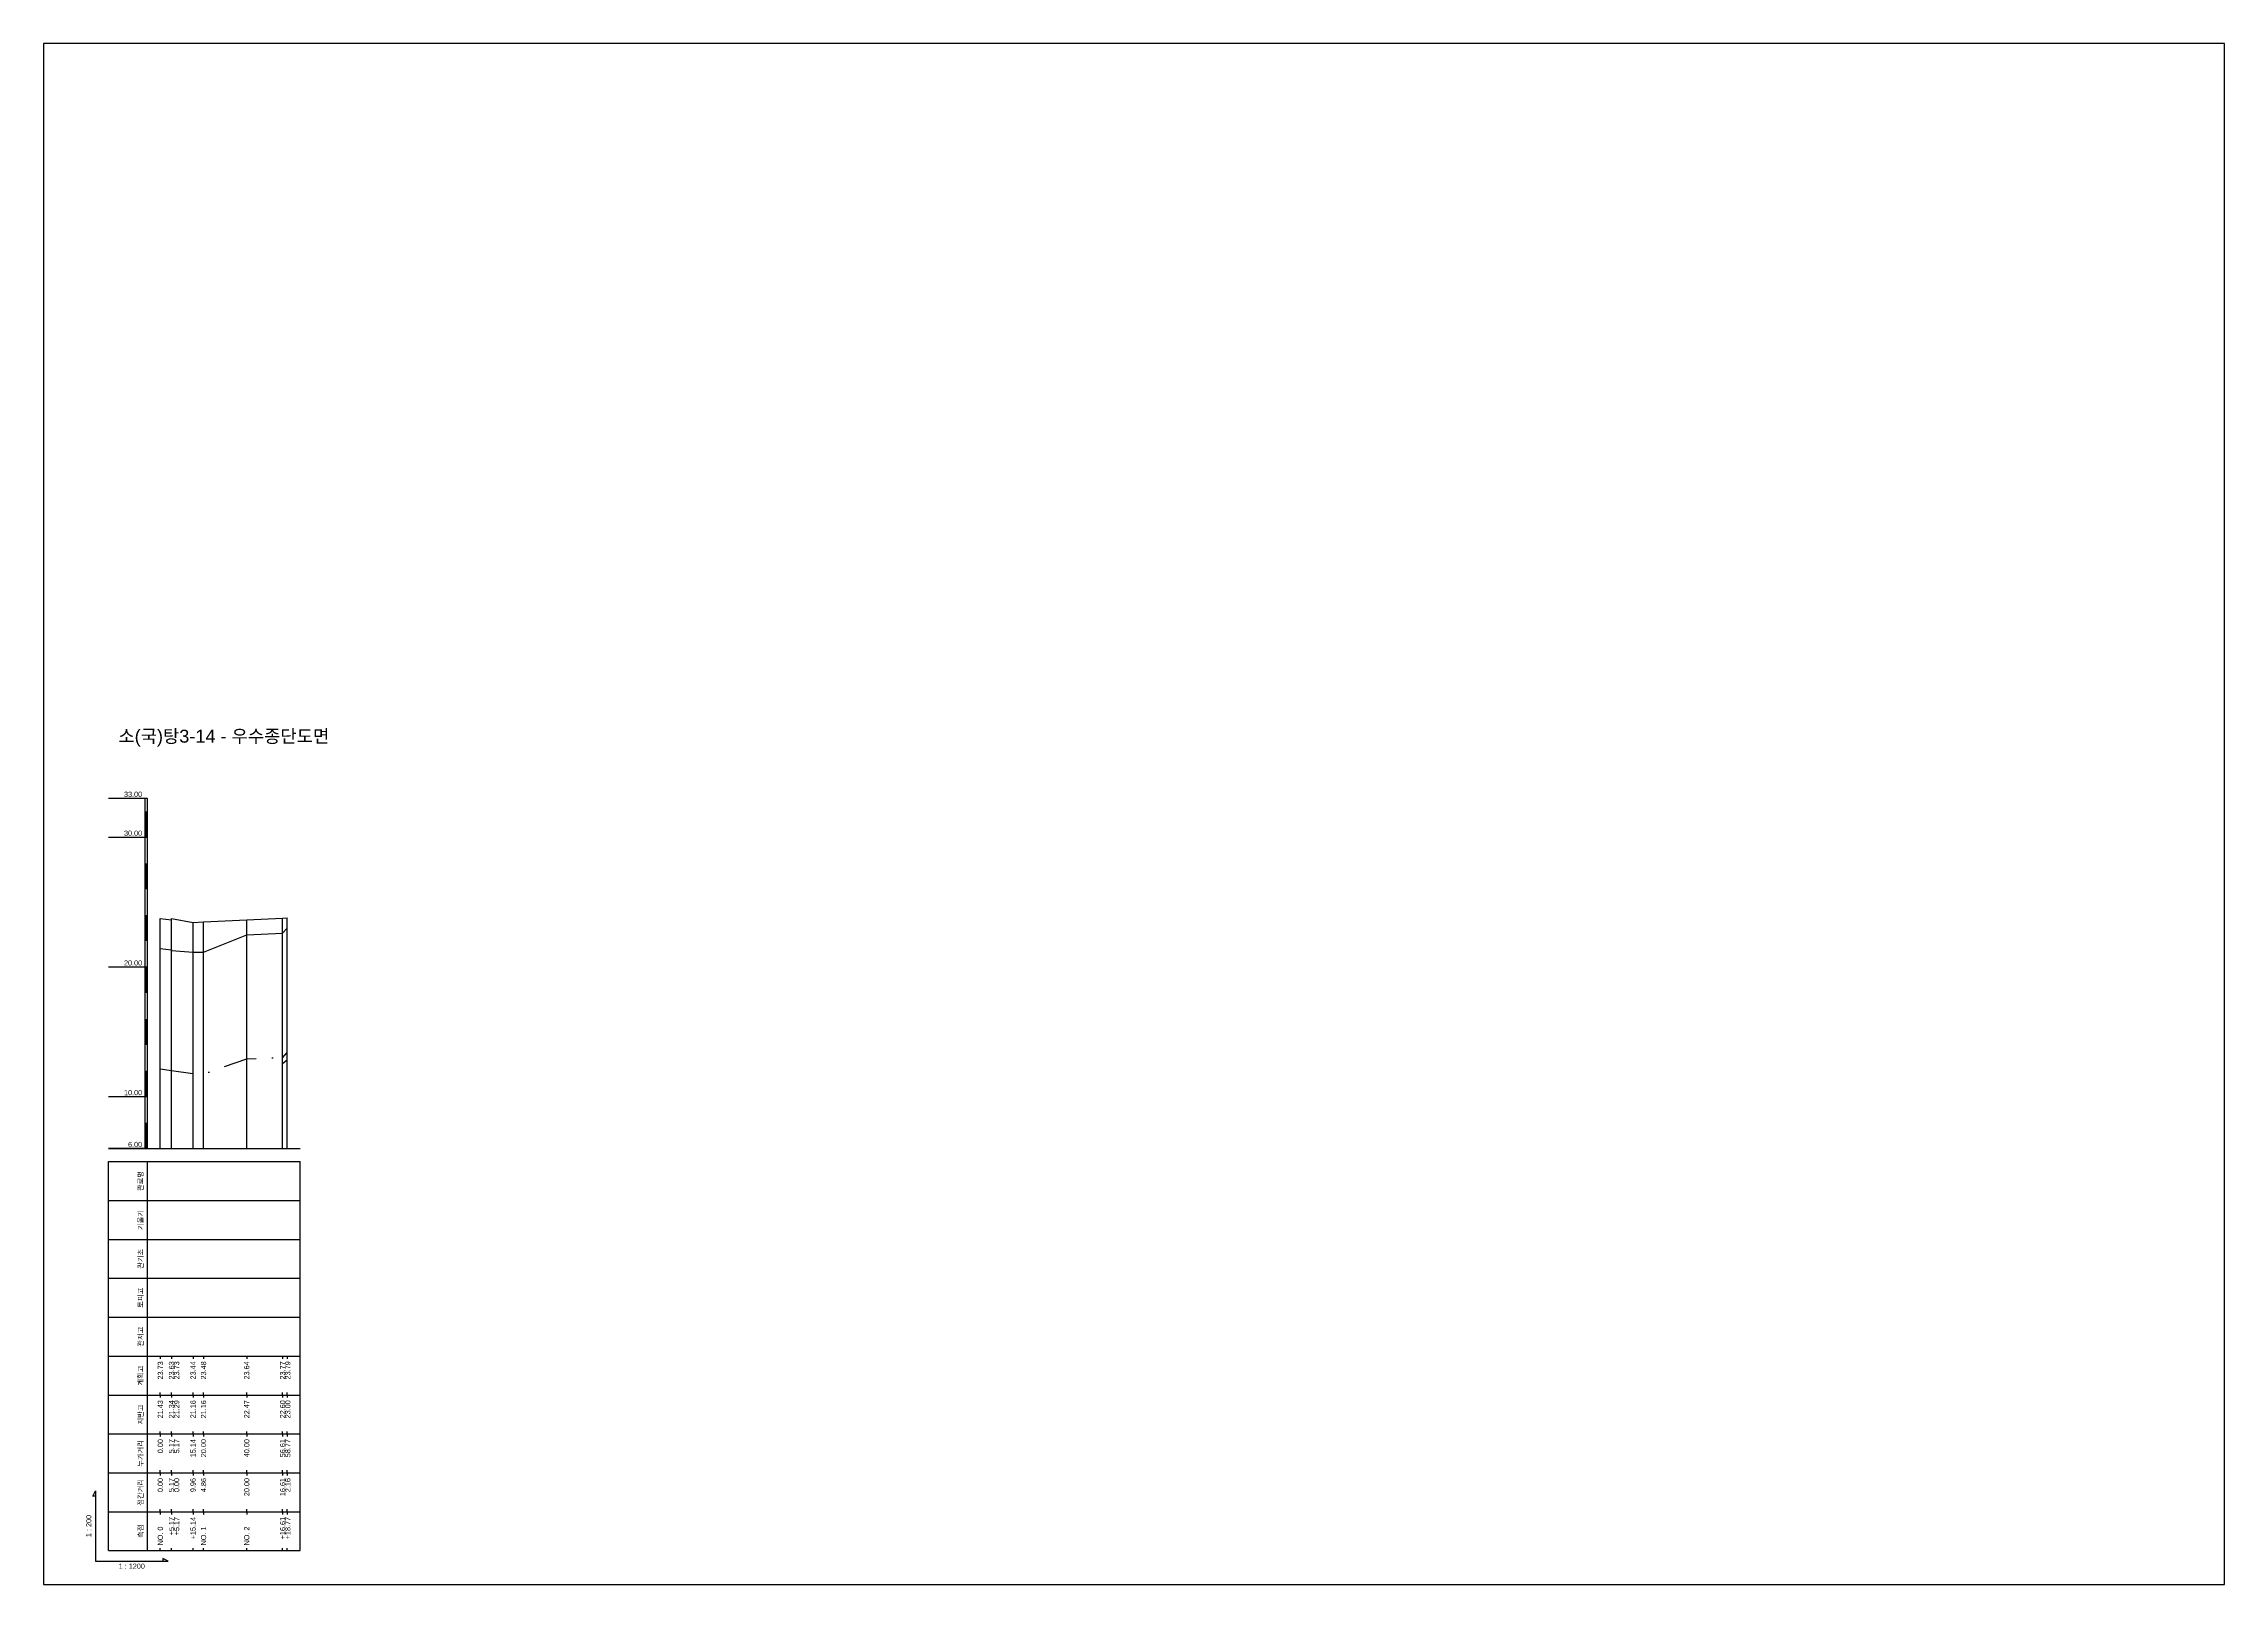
# Model space of a CAD drawing. Header units: millimetres. Extents: x -105495 to 3444, y -108190 to 2013.
# Drawn here: x 20 to 861, y -54096 to -53502 of the extents above; entities that cross this region are included whole.
import ezdxf
from ezdxf.enums import TextEntityAlignment as Align

# ---------------------------------------------------------------- set-up
doc = ezdxf.new("R2010")
doc.units = ezdxf.units.MM
for name, pattern in [('BORDER', [44.45, 12.7, -6.35, 12.7, -6.35, 0, -6.35]), ('DASHDOT', [25.4, 12.7, -6.35, 0, -6.35]), ('DIVIDE', [31.75, 12.7, -6.35, 0, -6.35, 0, -6.35])]:
    doc.linetypes.add(name, pattern=pattern)
for name, color, linetype in [('KZ_종단_계획선', 1, 'Continuous'), ('KZ_종단_노선명', 7, 'Continuous'), ('KZ_종단_도각', 7, 'Continuous'), ('KZ_종단_수직선', 7, 'Continuous'), ('KZ_종단_암선1', 56, 'DASHDOT'), ('KZ_종단_암선2', 4, 'DIVIDE'), ('KZ_종단_암선3', 6, 'BORDER'), ('KZ_종단_지반선', 3, 'Continuous'), ('KZ_종단_테이블문자', 7, 'Continuous'), ('KZ_종단_테이블선', 7, 'Continuous'), ('KZ_종단_폴대', 7, 'Continuous')]:
    doc.layers.add(name, color=color, linetype=linetype)
doc.styles.get("Standard").update_dxf_attribs({"font": 'arial.ttf'})

msp = doc.modelspace()

# ---------------------------------------------------------------- linework, layer by layer
at = {"layer": 'KZ_종단_계획선'}
msp.add_lwpolyline([(65, -53839.35), (69.31, -53839.85), (69.31, -53839.34), (77.61, -53840.8), (81.67, -53840.61), (98.33, -53839.81), (112.17, -53839.15), (113.97, -53839.06)], dxfattribs=at)
at = {"layer": 'KZ_종단_도각'}
msp.add_lwpolyline([(20, -54096), (861, -54096), (861, -53502), (20, -53502)], close=True, dxfattribs=at)
at = {"layer": 'KZ_종단_수직선'}
for p, q in [((65, -53928), (65, -53839.35)), ((69.31, -53928), (69.31, -53839.34)), ((69.31, -53928), (69.31, -53839.85)), ((77.62, -53928), (77.62, -53840.8)), ((81.67, -53928), (81.67, -53840.61)), ((98.33, -53928), (98.33, -53839.81)), ((112.17, -53928), (112.17, -53839.15)), ((113.97, -53928), (113.97, -53839.06))]:
    msp.add_line(p, q, dxfattribs=at)
at = {"layer": 'KZ_종단_암선1', "flags": 128}
msp.add_lwpolyline([(65, -53897.2), (69.31, -53897.84), (69.31, -53897.92), (77.62, -53899.08), (81.67, -53899.25), (98.33, -53893.38), (112.17, -53892.79), (113.97, -53890.76)], dxfattribs=at)
at = {"layer": 'KZ_종단_암선2', "flags": 128}
msp.add_lwpolyline([(112.17, -53892.96), (113.97, -53890.97)], dxfattribs=at)
at = {"layer": 'KZ_종단_암선3', "flags": 128}
msp.add_lwpolyline([(112.17, -53895.21), (113.97, -53893.77)], dxfattribs=at)
at = {"layer": 'KZ_종단_지반선', "flags": 128}
msp.add_lwpolyline([(65, -53850.85), (69.31, -53851.32), (69.31, -53851.57), (77.62, -53852.21), (81.67, -53852.21), (98.33, -53845.63), (112.17, -53844.98), (113.97, -53843)], dxfattribs=at)
at = {"layer": 'KZ_종단_테이블선'}
for p, q in [((45, -53928), (118.97, -53928)), ((45, -53948), (45, -53933)), ((45, -53933), (118.97, -53933)), ((60, -53948), (60, -53933)), ((118.97, -53948), (118.97, -53933)), ((45, -53963), (45, -53948)), ((45, -53948), (118.97, -53948)), ((60, -53963), (60, -53948)), ((118.97, -53963), (118.97, -53948)), ((45, -53978), (45, -53963)), ((45, -53963), (118.97, -53963)), ((60, -53978), (60, -53963)), ((118.97, -53978), (118.97, -53963)), ((45, -53993), (45, -53978)), ((45, -53978), (118.97, -53978)), ((60, -53993), (60, -53978)), ((118.97, -53993), (118.97, -53978)), ((45, -54008), (45, -53993)), ((45, -53993), (118.97, -53993)), ((60, -54008), (60, -53993)), ((118.97, -54008), (118.97, -53993)), ((45, -54023), (45, -54008)), ((45, -54008), (118.97, -54008)), ((60, -54023), (60, -54008)), ((65, -54008), (65, -54009)), ((69.31, -54008), (69.31, -54009)), ((69.31, -54008), (69.31, -54009)), ((77.62, -54008), (77.62, -54009)), ((81.67, -54008), (81.67, -54009)), ((98.33, -54008), (98.33, -54009)), ((112.17, -54008), (112.17, -54009)), ((113.97, -54008), (113.97, -54009)), ((118.97, -54023), (118.97, -54008)), ((45, -54038), (45, -54023)), ((45, -54023), (118.97, -54023)), ((60, -54038), (60, -54023)), ((65, -54023), (65, -54022)), ((65, -54023), (65, -54024)), ((69.31, -54023), (69.31, -54022)), ((69.31, -54023), (69.31, -54022)), ((69.31, -54023), (69.31, -54024)), ((69.31, -54023), (69.31, -54024)), ((77.62, -54023), (77.62, -54022)), ((77.62, -54023), (77.62, -54024)), ((81.67, -54023), (81.67, -54022)), ((81.67, -54023), (81.67, -54024)), ((98.33, -54023), (98.33, -54022)), ((98.33, -54023), (98.33, -54024)), ((112.17, -54023), (112.17, -54022)), ((112.17, -54023), (112.17, -54024)), ((113.97, -54023), (113.97, -54022)), ((113.97, -54023), (113.97, -54024)), ((118.97, -54038), (118.97, -54023)), ((45, -54053), (45, -54038)), ((45, -54038), (118.97, -54038)), ((60, -54053), (60, -54038)), ((65, -54038), (65, -54037)), ((65, -54038), (65, -54039)), ((69.31, -54038), (69.31, -54037)), ((69.31, -54038), (69.31, -54037)), ((69.31, -54038), (69.31, -54039)), ((69.31, -54038), (69.31, -54039)), ((77.62, -54038), (77.62, -54037)), ((77.62, -54038), (77.62, -54039)), ((81.67, -54038), (81.67, -54037)), ((81.67, -54038), (81.67, -54039)), ((98.33, -54038), (98.33, -54037)), ((98.33, -54038), (98.33, -54039)), ((112.17, -54038), (112.17, -54037)), ((112.17, -54038), (112.17, -54039)), ((113.97, -54038), (113.97, -54037)), ((113.97, -54038), (113.97, -54039)), ((118.97, -54053), (118.97, -54038)), ((45, -54068), (45, -54053)), ((45, -54053), (118.97, -54053)), ((60, -54068), (60, -54053)), ((65, -54053), (65, -54052)), ((65, -54053), (65, -54054)), ((69.31, -54053), (69.31, -54052)), ((69.31, -54053), (69.31, -54052)), ((69.31, -54053), (69.31, -54054)), ((69.31, -54053), (69.31, -54054)), ((77.62, -54053), (77.62, -54052)), ((77.62, -54053), (77.62, -54054)), ((81.67, -54053), (81.67, -54052)), ((81.67, -54053), (81.67, -54054)), ((98.33, -54053), (98.33, -54052)), ((98.33, -54053), (98.33, -54054)), ((112.17, -54053), (112.17, -54052)), ((112.17, -54053), (112.17, -54054)), ((113.97, -54053), (113.97, -54052)), ((113.97, -54053), (113.97, -54054)), ((118.97, -54068), (118.97, -54053)), ((65, -54068), (65, -54067)), ((69.31, -54068), (69.31, -54067)), ((69.31, -54068), (69.31, -54067)), ((77.62, -54068), (77.62, -54067)), ((81.67, -54068), (81.67, -54067)), ((98.33, -54068), (98.33, -54067)), ((112.17, -54068), (112.17, -54067)), ((113.97, -54068), (113.97, -54067)), ((45, -54083), (45, -54068)), ((45, -54068), (118.97, -54068)), ((60, -54083), (60, -54068)), ((65, -54068), (65, -54069)), ((69.31, -54068), (69.31, -54069)), ((69.31, -54068), (69.31, -54069)), ((77.62, -54068), (77.62, -54069)), ((81.67, -54068), (81.67, -54069)), ((98.33, -54068), (98.33, -54069)), ((112.17, -54068), (112.17, -54069)), ((113.97, -54068), (113.97, -54069)), ((118.97, -54083), (118.97, -54068)), ((45, -54083), (118.97, -54083)), ((65, -54083), (65, -54082)), ((69.31, -54083), (69.31, -54082)), ((69.31, -54083), (69.31, -54082)), ((77.62, -54083), (77.62, -54082)), ((81.67, -54083), (81.67, -54082)), ((98.33, -54083), (98.33, -54082)), ((112.17, -54083), (112.17, -54082)), ((113.97, -54083), (113.97, -54082))]:
    msp.add_line(p, q, dxfattribs=at)
msp.add_lwpolyline([(40, -54062), (39, -54062), (40, -54060), (40, -54087), (68, -54087), (66, -54086), (66, -54087)], dxfattribs=at)
at = {"layer": 'KZ_종단_폴대'}
for p, q in [((60, -53793), (45, -53793)), ((60, -53808), (45, -53808)), ((60, -53858), (45, -53858)), ((60, -53908), (45, -53908)), ((60, -53928), (45, -53928))]:
    msp.add_line(p, q, dxfattribs=at)
msp.add_lwpolyline([(60, -53928), (60, -53793), (59, -53793), (59, -53928), (60, -53928)], dxfattribs=at)
at = {"layer": 'KZ_종단_폴대', "const_width": 1}
for points in [[(59.5, -53808), (59.5, -53798)], [(59.5, -53828), (59.5, -53818)], [(59.5, -53848), (59.5, -53838)], [(59.5, -53868), (59.5, -53858)], [(59.5, -53888), (59.5, -53878)], [(59.5, -53908), (59.5, -53898)], [(59.5, -53928), (59.5, -53918)]]:
    msp.add_lwpolyline(points, dxfattribs=at)

# ---------------------------------------------------------------- texts
at = {"layer": 'KZ_종단_노선명'}
msp.add_text('소(국)탕3-14 - 우수종단도면', height=5, dxfattribs=at).set_placement((89.49, -53773), align=Align.BOTTOM_CENTER)
at = {"layer": 'KZ_종단_테이블문자'}
for s, p in [('23.73', (65, -54010)), ('23.63', (69.31, -54010)), ('23.73', (71.31, -54010)), ('23.44', (77.62, -54010)), ('23.48', (81.67, -54010)), ('23.64', (98.33, -54010)), ('23.77', (112.17, -54010)), ('23.79', (114.17, -54010)), ('21.43', (65, -54025)), ('21.34', (69.31, -54025)), ('21.29', (71.31, -54025)), ('21.16', (77.62, -54025)), ('21.16', (81.67, -54025)), ('22.47', (98.33, -54025)), ('22.60', (112.17, -54025)), ('23.00', (114.17, -54025)), ('0.00', (65, -54040)), ('5.17', (69.31, -54040)), ('5.17', (71.31, -54040)), ('15.14', (77.62, -54040)), ('20.00', (81.67, -54040)), ('40.00', (98.33, -54040)), ('56.61', (112.17, -54040)), ('58.77', (114.17, -54040)), ('0.00', (65, -54055)), ('5.17', (69.31, -54055)), ('0.00', (71.31, -54055)), ('9.96', (77.62, -54055)), ('4.86', (81.67, -54055)), ('20.00', (98.33, -54055)), ('16.61', (112.17, -54055)), ('2.16', (114.17, -54055)), ('+5.17', (69.31, -54070)), ('+5.17', (71.31, -54070)), ('+15.14', (77.62, -54070)), ('+16.61', (112.17, -54070)), ('+18.77', (114.17, -54070))]:
    msp.add_text(s, height=2, rotation=90, dxfattribs=at).set_placement(p, align=Align.MIDDLE_RIGHT)
for s, p in [('NO. 0', (65, -54081)), ('NO. 1', (81.67, -54081)), ('NO. 2', (98.33, -54081))]:
    msp.add_text(s, height=2, rotation=90, dxfattribs=at).set_placement(p, align=Align.MIDDLE_LEFT)
at = {"layer": 'KZ_종단_테이블선'}
for s, p in [('관로명', (59, -53940.5)), ('기울기', (59, -53955.5)), ('관기초', (59, -53970.5)), ('토피고', (59, -53985.5)), ('관저고', (59, -54000.5)), ('계획고', (59, -54015.5)), ('지반고', (59, -54030.5)), ('누가거리', (59, -54045.5)), ('점간거리', (59, -54060.5)), ('1 : 200', (39, -54073.5)), ('측점', (59, -54075.5))]:
    msp.add_text(s, height=2, rotation=90, dxfattribs=at).set_placement(p, align=Align.BOTTOM_CENTER)
msp.add_text('1 : 1200', height=2, dxfattribs=at).set_placement((54, -54088), align=Align.TOP_CENTER)
at = {"layer": 'KZ_종단_폴대'}
for s, p in [('33.00', (58, -53793)), ('30.00', (58, -53808)), ('20.00', (58, -53858)), ('10.00', (58, -53908)), ('6.00', (58, -53928))]:
    msp.add_text(s, height=2, dxfattribs=at).set_placement(p, align=Align.BOTTOM_RIGHT)

doc.saveas('drawing.dxf')
